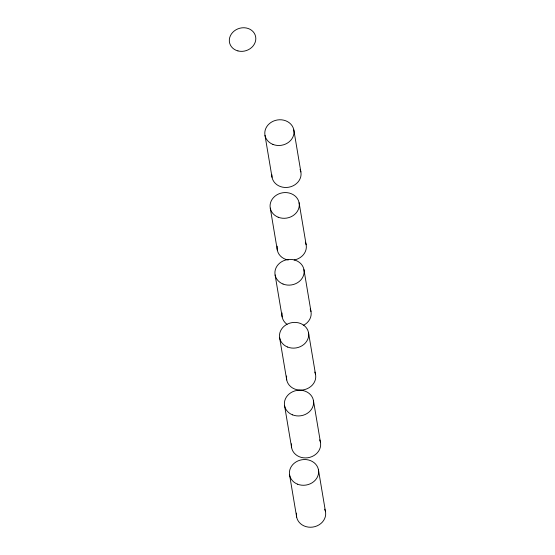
<?xml version="1.0" encoding="UTF-8"?>
<svg xmlns="http://www.w3.org/2000/svg" width="555" height="555" viewBox="0 0 555 555"><rect width="100%" height="100%" fill="white"/><g stroke="black" fill="none" stroke-linecap="round" stroke-linejoin="round"><path stroke-width="0.83" d="M293.824 129.939L300.872 171.918M299.096 202.742L306.145 244.72M303.939 269.57L310.987 311.549M308.504 332.577L315.552 374.549M313.415 400.398L320.471 442.37M264.985 135.323L272.033 177.295M318.438 469.71L325.487 511.689M270.264 208.125L277.313 250.097M275.1 274.947L282.155 316.926M279.664 337.953L286.713 379.932M284.583 405.774L291.632 447.753M289.606 475.087L296.654 517.066M324.689 509.164A14.666 12.82 -9.5 0 1 312.756 527.083A14.666 12.82 -9.5 0 1 296.599 513.118M319.666 439.851A14.666 12.82 -9.5 0 1 307.734 457.771A14.666 12.82 -9.5 0 1 291.576 443.806M314.754 372.03A14.666 12.82 -9.5 0 1 302.822 389.95A14.666 12.82 -9.5 0 1 286.664 375.985M310.19 309.024A14.666 12.82 -9.5 0 1 303.252 325.417M287.053 324.37A14.666 12.82 -9.5 0 1 282.1 312.978M305.347 242.195A14.666 12.82 -9.5 0 1 294.15 260.004M288.225 260.031A14.666 12.82 -9.5 0 1 277.257 246.149M300.068 169.393A14.666 12.82 -9.5 0 1 288.877 187.201A14.666 12.82 -9.5 0 1 271.846 174.658M297.522 484.175A14.666 12.82 -9.5 0 0 318.612 471.022A14.666 12.82 -9.5 0 0 295.933 461.996A14.666 12.82 -9.5 0 0 297.522 484.175M292.499 414.856A14.666 12.82 -9.5 0 0 313.589 401.709A14.666 12.82 -9.5 0 0 290.91 392.683A14.666 12.82 -9.5 0 0 292.499 414.856M287.587 347.035A14.666 12.82 -9.5 0 0 308.677 333.888A14.666 12.82 -9.5 0 0 285.998 324.862A14.666 12.82 -9.5 0 0 287.587 347.035M283.022 284.035A14.666 12.82 -9.5 0 0 304.112 270.889A14.666 12.82 -9.5 0 0 281.434 261.863A14.666 12.82 -9.5 0 0 283.022 284.035M278.18 217.206A14.666 12.82 -9.5 0 0 299.27 204.06A14.666 12.82 -9.5 0 0 276.591 195.034A14.666 12.82 -9.5 0 0 278.18 217.206M272.907 144.404A14.666 12.82 -9.5 0 0 293.997 131.257A14.666 12.82 -9.5 0 0 271.312 122.232A14.666 12.82 -9.5 0 0 272.907 144.404M237.935 50.914A13.396 11.648 -17.2 0 0 255.633 36.672A13.396 11.648 -17.2 0 0 234.12 31.073A13.396 11.648 -17.2 0 0 237.935 50.914"/></g></svg>
